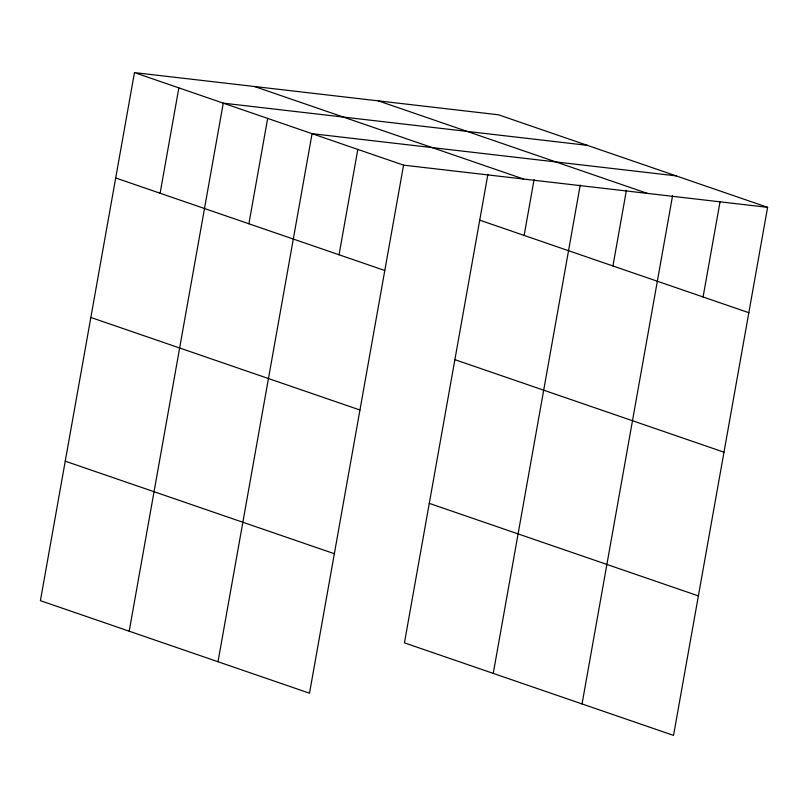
<?xml version="1.0" encoding="UTF-8"?>
<svg xmlns="http://www.w3.org/2000/svg" width="808" height="808" viewBox="0 0 808 808"><rect width="100%" height="100%" fill="white"/><g stroke="black" fill="none" stroke-linecap="round" stroke-linejoin="round"><path stroke-width="1.21" d="M134.461 72.609L40.4 600.667L309.504 693.203L403.566 165.145L134.461 72.609L498.496 114.797L767.6 207.333L673.539 735.391L404.434 642.855L487.901 174.296M160.095 193.243L178.861 87.88M129.199 631.2L223.261 103.151L587.305 145.339M248.894 223.776L267.67 118.412M218.008 661.742L312.07 133.684L676.104 175.871M339.047 254.773L357.813 149.409M524.129 235.431L534.068 179.649M493.244 673.387L580.235 185.002M612.939 265.963L626.402 190.355M582.043 703.93L672.569 195.708M703.081 296.96L720.09 201.515M403.566 165.145L767.6 207.333M378.366 100.879L647.471 193.415M254.591 86.537L523.695 179.063M479.73 220.16L748.834 312.696M115.695 177.972L384.79 270.508M454.884 359.651L723.988 452.187M90.85 317.463L359.944 409.999M429.28 503.364L698.385 595.9M65.246 461.176L334.35 553.712"/></g></svg>
